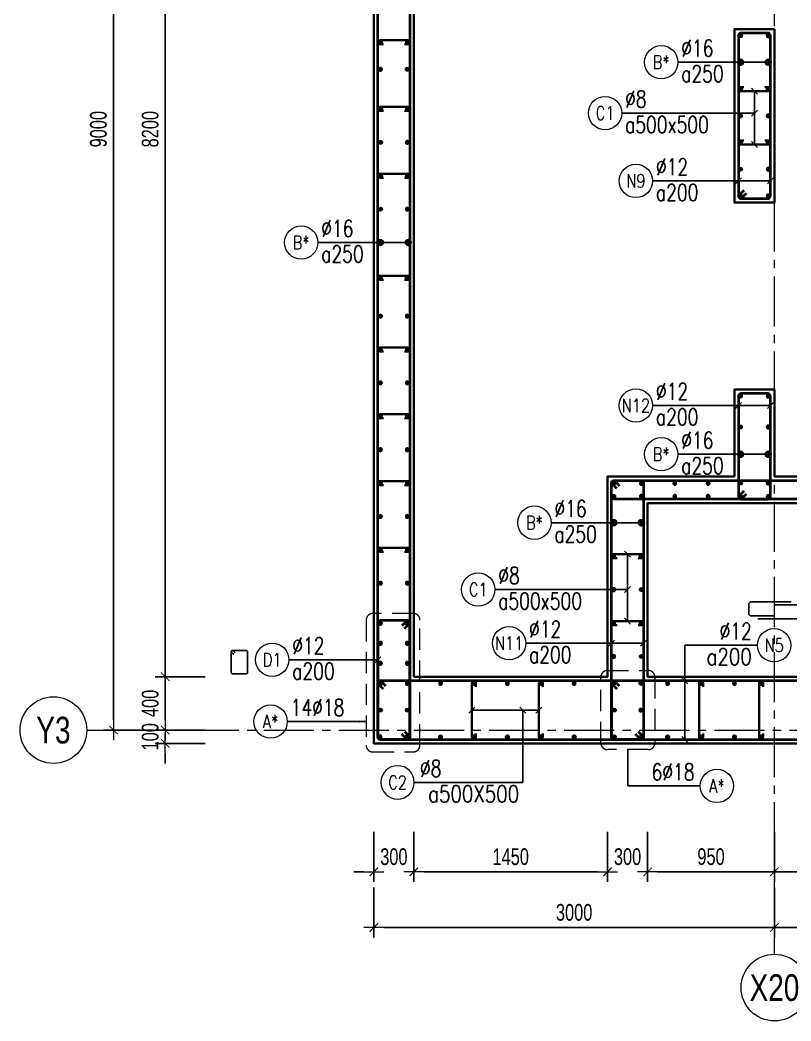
# Model space of a CAD drawing. Header units: millimetres. Extents: x 944027 to 981803, y -83026 to 82675.
# Drawn here: x 944230 to 950003, y 55399 to 62895 of the extents above; entities that cross this region are included whole.
import ezdxf
from ezdxf.enums import TextEntityAlignment as Align

# ---------------------------------------------------------------- set-up
doc = ezdxf.new("R2010")
doc.units = ezdxf.units.MM
doc.header["$MEASUREMENT"] = 0
for name, pattern in [('HIDDEN2', [4.7625, 3.175, -1.5875]), ('HT_Dim Grid$0$CENTER2', [1.125, 0.75, -0.125, 0.125, -0.125]), ('HT_Grid$0$CENTER2', [1.125, 0.75, -0.125, 0.125, -0.125])]:
    doc.linetypes.add(name, pattern=pattern)
doc.layers.get('0').update_dxf_attribs({"lineweight": 20})
doc.layers.get('Defpoints').update_dxf_attribs({"color": 151, "lineweight": 9})
for name, color, linetype, lineweight in [('HT_Dim Grid$0$NDC_S_AXIS', 5, 'HT_Dim Grid$0$CENTER2', 13), ('HT_Dim Grid$0$NDC_S_SYMBOL', 1, 'Continuous', 15), ('HT_Dim Grid$0$NDC_S_TEXT SYMBOL', 7, 'Continuous', 20), ('HT_Grid$0$NDC_S_AXIS', 5, 'HT_Grid$0$CENTER2', 13), ('KC-LEADER', 153, 'Continuous', 18), ('KC-THEP', 6, 'Continuous', 40), ('NDC_S_DIM', 1, 'Continuous', 15), ('NDC_S_HIDDEN', 8, 'HIDDEN2', 13), ('NDC_S_LEADER', 1, 'Continuous', 15), ('NDC_S_REBAR', 4, 'Continuous', 35), ('NDC_S_STIRRUP', 4, 'Continuous', 40), ('NDC_S_VN TEXT', 7, 'Continuous', 20), ('NDC_S_WALL', 6, 'Continuous', 35)]:
    doc.layers.add(name, color=color, linetype=linetype, lineweight=lineweight)
doc.layers.add('Leader', color=6, linetype='Continuous')
doc.layers.add('Ligature', color=1, linetype='Continuous')
doc.styles.add('HT_Dim Grid$0$NDC_ANNO', font='', dxfattribs={"width": 0.8})
doc.styles.add('NDC_ARIAL', font='arial.ttf', dxfattribs={"width": 0.85})
doc.styles.add('NDC_DIM', font='', dxfattribs={"width": 0.75})
doc.styles.add('NDC_EN TXT', font='romans.shx', dxfattribs={"width": 0.8})
doc.styles.get('HT_Dim Grid$0$NDC_ANNO').set_extended_font_data('Dotum')
doc.styles.get('NDC_DIM').set_extended_font_data('Dotum')
doc.dimstyles.new('NDC_1-50', dxfattribs={"dimscale": 50, "dimtxt": 2.5, "dimasz": 1, "dimexe": 1.5, "dimexo": 0, "dimgap": 0.8, "dimtad": 1, "dimdec": 0, "dimdsep": 46, "dimtxsty": 'NDC_ARIAL', "dimblk": 'DIMMARK', "dimcen": 49999.938995, "dimdle": 1.5, "dimclrd": 1, "dimclre": 1, "dimclrt": 3, "dimadec": 0, "dimazin": 0, "dimtfac": 1, "dimtdec": 0, "dimtix": 1, "dimtmove": 2, "dimatfit": 3, "dimfxl": 1, "dimarcsym": 0})
doc.dimstyles.new('NDC_dim_30', dxfattribs={"dimscale": 30, "dimtxt": 2.5, "dimasz": 1.5, "dimexe": 1.5, "dimexo": 2.5, "dimgap": 1, "dimtad": 1, "dimdec": 0, "dimzin": 0, "dimdsep": 46, "dimtxsty": 'NDC_DIM', "dimblk": 'DIMMARK', "dimcen": 0.09, "dimdle": 1.2, "dimclrd": 1, "dimclre": 1, "dimclrt": 3, "dimadec": 0, "dimazin": 0, "dimtfac": 1, "dimtdec": 0, "dimtix": 1, "dimtofl": 0, "dimtmove": 0, "dimatfit": 3, "dimfxl": 6, "dimfxlon": 1, "dimtolj": 1, "dimtzin": 0, "dimarcsym": 0})
doc.dimstyles.new('NDC_dim_50', dxfattribs={"dimscale": 50, "dimtxt": 2.5, "dimasz": 1.5, "dimexe": 1.5, "dimexo": 2.5, "dimgap": 1, "dimtad": 1, "dimdec": 0, "dimzin": 0, "dimdsep": 46, "dimtxsty": 'NDC_DIM', "dimblk": 'DIMMARK', "dimcen": 0.09, "dimdle": 1.2, "dimclrd": 1, "dimclre": 1, "dimclrt": 3, "dimadec": 0, "dimazin": 0, "dimtfac": 1, "dimtdec": 0, "dimtix": 1, "dimtofl": 0, "dimtmove": 0, "dimatfit": 3, "dimfxl": 6, "dimfxlon": 1, "dimtolj": 1, "dimtzin": 0, "dimarcsym": 0})

# ---------------------------------------------------------------- blocks, each defined once
blk = doc.blocks.new('THEP')
at = {"layer": 'KC-LEADER', "color": 6}
blk.add_circle((0, 0), 14, dxfattribs=at)
at = {"layer": 'KC-THEP'}
for p, q in [((-14, 0), (14, 0)), ((9.9, 9.9), (-9.9, -9.9)), ((-9.9, 9.9), (9.9, -9.9)), ((0, 14), (0, -14))]:
    blk.add_line(p, q, dxfattribs=at)
blk = doc.blocks.new('DIMMARK')
at = {"layer": 'NDC_S_DIM', "color": 1}
blk.add_line((-1.5, 0), (1, 0), dxfattribs=at)
at = {"layer": 'NDC_S_DIM', "color": 2, "const_width": 0.1}
blk.add_lwpolyline([(-0.424, -0.424), (0.424, 0.424)], dxfattribs=at)
blk = doc.blocks.new('*U13')
blk.add_circle((-2.5, 0), 2.5)
at = {"layer": 'NDC_S_VN TEXT', "color": 3, "style": 'NDC_EN TXT', "width": 0.75}
blk.add_attdef('DK1', (0.5, 0.85), '', height=2.5, dxfattribs=at)
at = {"layer": 'NDC_S_VN TEXT', "color": 7, "style": 'NDC_EN TXT', "width": 0.8}
blk.add_attdef('SH2', text='', height=2, dxfattribs=at).set_placement((-2.5, 0), align=Align.MIDDLE)
blk = doc.blocks.new('*U11')
blk.add_circle((-2.5, 0), 2.5)
at = {"layer": 'NDC_S_VN TEXT', "color": 3, "style": 'NDC_EN TXT', "width": 0.75}
for tag, p in [('DK1', (0.5, 0.85)), ('KC1', (0.5, -2.97))]:
    blk.add_attdef(tag, p, '', height=2.5, dxfattribs=at)
at = {"layer": 'NDC_S_VN TEXT', "color": 7, "style": 'NDC_EN TXT', "width": 0.8}
blk.add_attdef('SH2', text='', height=2, dxfattribs=at).set_placement((-2.5, 0), align=Align.MIDDLE)
blk = doc.blocks.new('*U124')
at = {"layer": 'KC-THEP', "rotation": 189.6685644363809}
blk.add_blockref('THEP', (-103.5, 0), dxfattribs=at)
at = {"layer": 'KC-THEP', "xscale": -1, "rotation": 170.331435563619}
blk.add_blockref('THEP', (103.5, 0), dxfattribs=at)
blk = doc.blocks.new('*U123')
at = {"layer": 'NDC_S_HIDDEN', "color": 0, "linetype": 'ByBlock', "lineweight": -2, "transparency": 16777216}
for p in [(0, 1200), (0, 1000), (0, 800), (0, 600), (0, 400), (0, 200), (0, 0)]:
    blk.add_blockref('*U124', p, dxfattribs=at)
blk = doc.blocks.new('*U12')
blk.add_circle((-2.5, 0), 2.5)
at = {"layer": 'NDC_S_VN TEXT', "color": 3, "style": 'NDC_EN TXT', "width": 0.75}
for tag, p in [('DK1', (0.5, 0.85)), ('KC1', (0.5, -2.97))]:
    blk.add_attdef(tag, p, '', height=2.5, dxfattribs=at)
at = {"layer": 'NDC_S_VN TEXT', "color": 7, "style": 'NDC_EN TXT', "width": 0.8}
blk.add_attdef('SH2', text='', height=2, dxfattribs=at).set_placement((-2.5, 0), align=Align.MIDDLE)
blk = doc.blocks.new('*U9')
blk.add_circle((2.5, 0), 2.5)
at = {"layer": 'NDC_S_VN TEXT', "color": 3, "style": 'NDC_EN TXT', "width": 0.75}
blk.add_attdef('DK2', text='', height=2.5, dxfattribs=at).set_placement((-0.85, 0.85), align=Align.RIGHT)
at = {"layer": 'NDC_S_VN TEXT', "color": 7, "style": 'NDC_EN TXT', "width": 0.8}
blk.add_attdef('SH3', text='', height=2, dxfattribs=at).set_placement((2.5, 0), align=Align.MIDDLE)
blk = doc.blocks.new('*D156')
at = {"layer": 'Defpoints', "color": 0, "transparency": 16777216}
for p in [(947179.3, 58398.7), (946879.3, 57898.7), (947179.3, 56516.4)]:
    blk.add_point(p, dxfattribs=at)
at = {"layer": 'NDC_S_DIM', "color": 1, "lineweight": -2, "transparency": 16777216}
for p, q in [((946879.3, 56816.4), (946879.3, 56441.4)), ((947179.3, 56816.4), (947179.3, 56441.4)), ((946804.3, 56516.4), (946729.3, 56516.4)), ((947254.3, 56516.4), (947329.3, 56516.4))]:
    blk.add_line(p, q, dxfattribs=at)
at = {"layer": 'NDC_S_DIM', "color": 1, "lineweight": -2, "transparency": 16777216, "xscale": 75, "yscale": 75, "zscale": 75}
blk.add_blockref('DIMMARK', (946879.3, 56516.4), dxfattribs=at)
at = {"layer": 'NDC_S_DIM', "color": 1, "lineweight": -2, "transparency": 16777216, "xscale": 75, "yscale": 75, "zscale": 75, "rotation": 180}
blk.add_blockref('DIMMARK', (947179.3, 56516.4), dxfattribs=at)
at = {"layer": 'NDC_S_DIM', "color": 3, "transparency": 16777216, "insert": (947029.3, 56629), "char_height": 125, "attachment_point": 5, "style": 'NDC_DIM'}
blk.add_mtext('\\A1;300', dxfattribs=at)
blk = doc.blocks.new('*D157')
at = {"layer": 'Defpoints', "color": 0, "ltscale": 200, "transparency": 16777216}
for p in [(947179.3, 58398.7), (948629.3, 58398.7), (948629.3, 56516.4)]:
    blk.add_point(p, dxfattribs=at)
at = {"layer": 'NDC_S_DIM', "color": 1, "lineweight": -2, "ltscale": 200, "transparency": 16777216}
for p, q in [((947179.3, 56816.4), (947179.3, 56441.4)), ((948629.3, 56816.4), (948629.3, 56441.4)), ((947254.3, 56516.4), (948554.3, 56516.4))]:
    blk.add_line(p, q, dxfattribs=at)
at = {"layer": 'NDC_S_DIM', "color": 1, "lineweight": -2, "ltscale": 200, "transparency": 16777216, "xscale": 75, "yscale": 75, "zscale": 75, "rotation": 180}
blk.add_blockref('DIMMARK', (947179.3, 56516.4), dxfattribs=at)
at = {"layer": 'NDC_S_DIM', "color": 1, "lineweight": -2, "ltscale": 200, "transparency": 16777216, "xscale": 75, "yscale": 75, "zscale": 75}
blk.add_blockref('DIMMARK', (948629.3, 56516.4), dxfattribs=at)
at = {"layer": 'NDC_S_DIM', "color": 3, "ltscale": 200, "transparency": 16777216, "insert": (947904.3, 56629), "char_height": 125, "attachment_point": 5, "style": 'NDC_DIM'}
blk.add_mtext('\\A1;1450', dxfattribs=at)
blk = doc.blocks.new('*D158')
at = {"layer": 'Defpoints', "color": 0, "ltscale": 200, "transparency": 16777216}
for p in [(948629.3, 58398.7), (948929.3, 58398.7), (948929.3, 56516.4)]:
    blk.add_point(p, dxfattribs=at)
at = {"layer": 'NDC_S_DIM', "color": 1, "lineweight": -2, "ltscale": 200, "transparency": 16777216}
for p, q in [((948629.3, 56816.4), (948629.3, 56441.4)), ((948929.3, 56816.4), (948929.3, 56441.4)), ((948554.3, 56516.4), (948479.3, 56516.4)), ((949004.3, 56516.4), (949079.3, 56516.4))]:
    blk.add_line(p, q, dxfattribs=at)
at = {"layer": 'NDC_S_DIM', "color": 1, "lineweight": -2, "ltscale": 200, "transparency": 16777216, "xscale": 75, "yscale": 75, "zscale": 75}
blk.add_blockref('DIMMARK', (948629.3, 56516.4), dxfattribs=at)
at = {"layer": 'NDC_S_DIM', "color": 1, "lineweight": -2, "ltscale": 200, "transparency": 16777216, "xscale": 75, "yscale": 75, "zscale": 75, "rotation": 180}
blk.add_blockref('DIMMARK', (948929.3, 56516.4), dxfattribs=at)
at = {"layer": 'NDC_S_DIM', "color": 3, "ltscale": 200, "transparency": 16777216, "insert": (948779.3, 56629), "char_height": 125, "attachment_point": 5, "style": 'NDC_DIM'}
blk.add_mtext('\\A1;300', dxfattribs=at)
blk = doc.blocks.new('*D159')
at = {"layer": 'Defpoints', "color": 0, "ltscale": 200, "transparency": 16777216}
for p in [(948929.3, 58398.7), (949879.3, 57356.9), (949879.3, 56516.4)]:
    blk.add_point(p, dxfattribs=at)
at = {"layer": 'NDC_S_DIM', "color": 1, "lineweight": -2, "ltscale": 200, "transparency": 16777216}
for p, q in [((948929.3, 56816.4), (948929.3, 56441.4)), ((949879.3, 56816.4), (949879.3, 56441.4)), ((949004.3, 56516.4), (949804.3, 56516.4))]:
    blk.add_line(p, q, dxfattribs=at)
at = {"layer": 'NDC_S_DIM', "color": 1, "lineweight": -2, "ltscale": 200, "transparency": 16777216, "xscale": 75, "yscale": 75, "zscale": 75, "rotation": 180}
blk.add_blockref('DIMMARK', (948929.3, 56516.4), dxfattribs=at)
at = {"layer": 'NDC_S_DIM', "color": 1, "lineweight": -2, "ltscale": 200, "transparency": 16777216, "xscale": 75, "yscale": 75, "zscale": 75}
blk.add_blockref('DIMMARK', (949879.3, 56516.4), dxfattribs=at)
at = {"layer": 'NDC_S_DIM', "color": 3, "ltscale": 200, "transparency": 16777216, "insert": (949404.3, 56629), "char_height": 125, "attachment_point": 5, "style": 'NDC_DIM'}
blk.add_mtext('\\A1;950', dxfattribs=at)
blk = doc.blocks.new('*D162')
at = {"layer": 'Defpoints', "color": 0, "ltscale": 200, "transparency": 16777216}
for p in [(946879.3, 57639.3), (949879.3, 57356.9), (949879.3, 56099.3)]:
    blk.add_point(p, dxfattribs=at)
at = {"layer": 'NDC_S_DIM', "color": 1, "lineweight": -2, "ltscale": 200, "transparency": 16777216}
for p, q in [((946879.3, 56399.3), (946879.3, 56024.3)), ((949879.3, 56399.3), (949879.3, 56024.3)), ((946954.3, 56099.3), (949804.3, 56099.3))]:
    blk.add_line(p, q, dxfattribs=at)
at = {"layer": 'NDC_S_DIM', "color": 1, "lineweight": -2, "ltscale": 200, "transparency": 16777216, "xscale": 75, "yscale": 75, "zscale": 75, "rotation": 180}
blk.add_blockref('DIMMARK', (946879.3, 56099.3), dxfattribs=at)
at = {"layer": 'NDC_S_DIM', "color": 1, "lineweight": -2, "ltscale": 200, "transparency": 16777216, "xscale": 75, "yscale": 75, "zscale": 75}
blk.add_blockref('DIMMARK', (949879.3, 56099.3), dxfattribs=at)
at = {"layer": 'NDC_S_DIM', "color": 3, "ltscale": 200, "transparency": 16777216, "insert": (948379.3, 56211.9), "char_height": 125, "attachment_point": 5, "style": 'NDC_DIM'}
blk.add_mtext('\\A1;3000', dxfattribs=at)
blk = doc.blocks.new('*D149')
at = {"layer": 'Defpoints', "color": 0, "ltscale": 200, "transparency": 16777216}
for p in [(945317.5, 57977.5), (948187, 57977.5), (948187, 57577.5)]:
    blk.add_point(p, dxfattribs=at)
at = {"layer": 'NDC_S_DIM', "color": 1, "lineweight": -2, "ltscale": 200, "transparency": 16777216}
for p, q in [((945617.5, 57977.5), (945242.5, 57977.5)), ((945317.5, 57652.5), (945317.5, 57902.5)), ((945617.5, 57577.5), (945242.5, 57577.5))]:
    blk.add_line(p, q, dxfattribs=at)
at = {"layer": 'NDC_S_DIM', "color": 1, "lineweight": -2, "ltscale": 200, "transparency": 16777216, "xscale": 75, "yscale": 75, "zscale": 75}
for p, rotation in [((945317.5, 57977.5), 90), ((945317.5, 57577.5), 270)]:
    blk.add_blockref('DIMMARK', p, dxfattribs=dict(at, rotation=rotation))
at = {"layer": 'NDC_S_DIM', "color": 3, "ltscale": 200, "transparency": 16777216, "insert": (945204.9, 57777.5), "char_height": 125, "attachment_point": 5, "rotation": 90, "style": 'NDC_DIM'}
blk.add_mtext('\\A1;400', dxfattribs=at)
blk = doc.blocks.new('*D150')
at = {"layer": 'Defpoints', "color": 0, "ltscale": 200, "transparency": 16777216}
for p in [(945317.5, 66177.5), (946879.3, 66177.5), (946879.3, 57977.5)]:
    blk.add_point(p, dxfattribs=at)
at = {"layer": 'NDC_S_DIM', "color": 1, "lineweight": -2, "ltscale": 200, "transparency": 16777216}
for p, q in [((945617.5, 66177.5), (945242.5, 66177.5)), ((945317.5, 58052.5), (945317.5, 66102.5)), ((945617.5, 57977.5), (945242.5, 57977.5))]:
    blk.add_line(p, q, dxfattribs=at)
at = {"layer": 'NDC_S_DIM', "color": 1, "lineweight": -2, "ltscale": 200, "transparency": 16777216, "xscale": 75, "yscale": 75, "zscale": 75}
for p, rotation in [((945317.5, 66177.5), 90), ((945317.5, 57977.5), 270)]:
    blk.add_blockref('DIMMARK', p, dxfattribs=dict(at, rotation=rotation))
at = {"layer": 'NDC_S_DIM', "color": 3, "ltscale": 200, "transparency": 16777216, "insert": (945204.9, 62077.5), "char_height": 125, "attachment_point": 5, "rotation": 90, "style": 'NDC_DIM'}
blk.add_mtext('\\A1;8200', dxfattribs=at)
blk = doc.blocks.new('*D152')
at = {"layer": 'Defpoints', "color": 0, "ltscale": 200, "transparency": 16777216}
for p in [(944929.9, 66577.5), (946879.3, 66577.5), (946879.3, 57577.5)]:
    blk.add_point(p, dxfattribs=at)
at = {"layer": 'NDC_S_DIM', "color": 1, "lineweight": -2, "ltscale": 200, "transparency": 16777216}
for p, q in [((945229.9, 66577.5), (944854.9, 66577.5)), ((944929.9, 57652.5), (944929.9, 66502.5)), ((945229.9, 57577.5), (944854.9, 57577.5))]:
    blk.add_line(p, q, dxfattribs=at)
at = {"layer": 'NDC_S_DIM', "color": 1, "lineweight": -2, "ltscale": 200, "transparency": 16777216, "xscale": 75, "yscale": 75, "zscale": 75}
for p, rotation in [((944929.9, 66577.5), 90), ((944929.9, 57577.5), 270)]:
    blk.add_blockref('DIMMARK', p, dxfattribs=dict(at, rotation=rotation))
at = {"layer": 'NDC_S_DIM', "color": 3, "ltscale": 200, "transparency": 16777216, "insert": (944817.3, 62077.5), "char_height": 125, "attachment_point": 5, "rotation": 90, "style": 'NDC_DIM'}
blk.add_mtext('\\A1;9000', dxfattribs=at)
blk = doc.blocks.new('*U21')
at = {"layer": 'HT_Dim Grid$0$NDC_S_SYMBOL'}
blk.add_line((0, 5), (0, 9), dxfattribs=at)
blk.add_circle((0, 0), 5, dxfattribs=at)
at = {"layer": 'HT_Dim Grid$0$NDC_S_TEXT SYMBOL', "color": 7, "style": 'HT_Dim Grid$0$NDC_ANNO', "width": 0.8}
blk.add_attdef('GRID', text='', height=4, dxfattribs=at).set_placement((0, 0), align=Align.MIDDLE)
blk = doc.blocks.new('*U22')
at = {"layer": 'HT_Dim Grid$0$NDC_S_SYMBOL'}
blk.add_line((5, 0), (9, 0), dxfattribs=at)
blk.add_circle((0, 0), 5, dxfattribs=at)
at = {"layer": 'HT_Dim Grid$0$NDC_S_TEXT SYMBOL', "color": 7, "style": 'HT_Dim Grid$0$NDC_ANNO', "width": 0.8}
blk.add_attdef('GRID', text='', height=4, rotation=270, dxfattribs=at).set_placement((0, 0), align=Align.MIDDLE)
blk = doc.blocks.new('*D137')
at = {"layer": 'Defpoints', "color": 0, "ltscale": 200, "transparency": 16777216}
for p in [(948187, 57577.5), (945317.5, 57477.5), (946879.3, 57477.5)]:
    blk.add_point(p, dxfattribs=at)
at = {"layer": 'NDC_S_DIM', "color": 1, "lineweight": -2, "ltscale": 200, "transparency": 16777216}
for p, q in [((945317.5, 57652.5), (945317.5, 57727.5)), ((945617.5, 57577.5), (945242.5, 57577.5)), ((945617.5, 57477.5), (945242.5, 57477.5)), ((945317.5, 57402.5), (945317.5, 57327.5))]:
    blk.add_line(p, q, dxfattribs=at)
at = {"layer": 'NDC_S_DIM', "color": 1, "lineweight": -2, "ltscale": 200, "transparency": 16777216, "xscale": 75, "yscale": 75, "zscale": 75}
for p, rotation in [((945317.5, 57577.5), 270), ((945317.5, 57477.5), 90)]:
    blk.add_blockref('DIMMARK', p, dxfattribs=dict(at, rotation=rotation))
at = {"layer": 'NDC_S_DIM', "color": 3, "ltscale": 200, "transparency": 16777216, "insert": (945204.9, 57527.5), "char_height": 125, "attachment_point": 5, "rotation": 90, "style": 'NDC_DIM'}
blk.add_mtext('\\A1;100', dxfattribs=at)
blk = doc.blocks.new('*D141')
at = {"layer": 'Defpoints', "color": 0, "ltscale": 200, "transparency": 16777216}
for p in [(952346.6, 57977.5), (949879.3, 57356.9), (952346.6, 56516.4)]:
    blk.add_point(p, dxfattribs=at)
at = {"layer": 'NDC_S_DIM', "color": 1, "lineweight": -2, "ltscale": 200, "transparency": 16777216}
for p, q in [((949879.3, 56816.4), (949879.3, 56441.4)), ((952346.6, 56816.4), (952346.6, 56441.4)), ((949954.3, 56516.4), (952271.6, 56516.4))]:
    blk.add_line(p, q, dxfattribs=at)
at = {"layer": 'NDC_S_DIM', "color": 1, "lineweight": -2, "ltscale": 200, "transparency": 16777216, "xscale": 75, "yscale": 75, "zscale": 75, "rotation": 180}
blk.add_blockref('DIMMARK', (949879.3, 56516.4), dxfattribs=at)
at = {"layer": 'NDC_S_DIM', "color": 1, "lineweight": -2, "ltscale": 200, "transparency": 16777216, "xscale": 75, "yscale": 75, "zscale": 75}
blk.add_blockref('DIMMARK', (952346.6, 56516.4), dxfattribs=at)
at = {"layer": 'NDC_S_DIM', "color": 3, "ltscale": 200, "transparency": 16777216, "insert": (951112.9, 56629), "char_height": 125, "attachment_point": 5, "style": 'NDC_DIM'}
blk.add_mtext('\\A1;2467', dxfattribs=at)
blk = doc.blocks.new('*D142')
at = {"layer": 'Defpoints', "color": 0, "ltscale": 200, "transparency": 16777216}
for p in [(958679.3, 57856.3), (949879.3, 57356.9), (958679.3, 56099.3)]:
    blk.add_point(p, dxfattribs=at)
at = {"layer": 'NDC_S_DIM', "color": 1, "lineweight": -2, "ltscale": 200, "transparency": 16777216}
for p, q in [((949879.3, 56399.3), (949879.3, 56024.3)), ((958679.3, 56399.3), (958679.3, 56024.3)), ((949954.3, 56099.3), (958604.3, 56099.3))]:
    blk.add_line(p, q, dxfattribs=at)
at = {"layer": 'NDC_S_DIM', "color": 1, "lineweight": -2, "ltscale": 200, "transparency": 16777216, "xscale": 75, "yscale": 75, "zscale": 75, "rotation": 180}
blk.add_blockref('DIMMARK', (949879.3, 56099.3), dxfattribs=at)
at = {"layer": 'NDC_S_DIM', "color": 1, "lineweight": -2, "ltscale": 200, "transparency": 16777216, "xscale": 75, "yscale": 75, "zscale": 75}
blk.add_blockref('DIMMARK', (958679.3, 56099.3), dxfattribs=at)
at = {"layer": 'NDC_S_DIM', "color": 3, "ltscale": 200, "transparency": 16777216, "insert": (954279.3, 56211.9), "char_height": 125, "attachment_point": 5, "style": 'NDC_DIM'}
blk.add_mtext('\\A1;8800', dxfattribs=at)
blk = doc.blocks.new('*U10')
blk.add_circle((2.5, 0), 2.5)
at = {"layer": 'NDC_S_VN TEXT', "color": 3, "style": 'NDC_EN TXT'}
for tag, width, p in [('DK2', 0.75, (-0.85, 0.85)), ('KC2', 0.8, (-0.85, -2.97))]:
    blk.add_attdef(tag, text='', height=2.5, dxfattribs=dict(at, width=width)).set_placement(p, align=Align.RIGHT)
at = {"layer": 'NDC_S_VN TEXT', "color": 7, "style": 'NDC_EN TXT', "width": 0.8}
blk.add_attdef('SH3', text='', height=2, dxfattribs=at).set_placement((2.5, 0), align=Align.MIDDLE)
blk = doc.blocks.new('A$C72321851')
at = {"layer": 'Ligature'}
for points in [[(-60.9, -129.3), (-60.9, 170.9, -0.414214), (-43.3, 188.5), (25.8, 188.5, -0.414214), (43.4, 170.9), (43.4, -4.3)], [(-39.7, -4.3), (-39.7, -179.5, 0.414214), (-22.1, -197.1), (47, -197.1, 0.414214), (64.6, -179.5), (64.6, 120.7)]]:
    blk.add_lwpolyline(points, format="xyb", dxfattribs=at)

msp = doc.modelspace()

# ---------------------------------------------------------------- linework, layer by layer
at = {"layer": 'HT_Grid$0$NDC_S_AXIS', "ltscale": 500}
for p, q in [((949879.3, 56099.3), (949879.3, 68254.4)), ((944929.9, 57577.5), (963696.9, 57577.5))]:
    msp.add_line(p, q, dxfattribs=at)
at = {"layer": 'Ligature'}
msp.add_lwpolyline([(945830.4, 58143.6), (945814.5, 58159.5, -0.668179), (945820.2, 58173.5), (945924.9, 58173.5, -0.414214), (945933, 58165.3), (945933, 58008.2, -0.414214), (945924.9, 58000), (945820.2, 58000, -0.414214), (945812.1, 58008.2), (945812.1, 58165.3, -0.668179), (945826, 58171.1), (945842, 58155.1)], format="xyb", dxfattribs=at)
at = {"layer": 'NDC_S_HIDDEN', "ltscale": 50}
for points in [[(946871.9, 57414.4), (947174.9, 57414.4, 0.414214), (947224.9, 57464.4), (947224.9, 58400.9, 0.414214), (947174.9, 58450.9), (946871.9, 58450.9, 0.414214), (946821.9, 58400.9), (946821.9, 57464.4, 0.414214)], [(948628.6, 58023.8), (948934.4, 58023.8, -0.414214), (948984.4, 57973.8), (948984.4, 57481.8, -0.414214), (948934.4, 57431.8), (948628.6, 57431.8, -0.414214), (948578.6, 57481.8), (948578.6, 57973.8, -0.414214)]]:
    msp.add_lwpolyline(points, format="xyb", close=True, dxfattribs=at)
at = {"layer": 'NDC_S_REBAR'}
for points in [[(946950.9, 62713.8), (946925.9, 62713.8, -1), (946925.9, 62743.8), (947132.9, 62743.8, -1), (947132.9, 62713.8), (947107.9, 62713.8)], [(949807.2, 62392.5), (949832.2, 62392.5, -1), (949832.2, 62362.5), (949625.2, 62362.5, -1), (949625.2, 62392.5), (949650.2, 62392.5)], [(946950.9, 62213.8), (946925.9, 62213.8, -1), (946925.9, 62243.8), (947132.9, 62243.8, -1), (947132.9, 62213.8), (947107.9, 62213.8)], [(949807.2, 61992.5), (949832.2, 61992.5, -1), (949832.2, 61962.5), (949625.2, 61962.5, -1), (949625.2, 61992.5), (949650.2, 61992.5)], [(946950.9, 61713.8), (946925.9, 61713.8, -1), (946925.9, 61743.8), (947132.9, 61743.8, -1), (947132.9, 61713.8), (947107.9, 61713.8)], [(946950.9, 60949.4), (946925.9, 60949.4, -1), (946925.9, 60979.4), (947132.9, 60979.4, -1), (947132.9, 60949.4), (947107.9, 60949.4)], [(946950.8, 60412.5), (946925.8, 60412.5, -1), (946925.8, 60442.5), (947132.9, 60442.5, -1), (947132.9, 60412.5), (947107.9, 60412.5)], [(946950.8, 59912.5), (946925.8, 59912.5, -1), (946925.8, 59942.5), (947132.9, 59942.5, -1), (947132.9, 59912.5), (947107.9, 59912.5)], [(946950.8, 59412.5), (946925.8, 59412.5, -1), (946925.8, 59442.5), (947132.9, 59442.5, -1), (947132.9, 59412.5), (947107.9, 59412.5)], [(946950.8, 58912.5), (946925.8, 58912.5, -1), (946925.8, 58942.5), (947132.9, 58942.5, -1), (947132.9, 58912.5), (947107.9, 58912.5)], [(948700.9, 58864.4), (948675.9, 58864.4, -1), (948675.9, 58894.4), (948883, 58894.4, -1), (948883, 58864.4), (948858, 58864.4)], [(948700.9, 58364.4), (948675.9, 58364.4, -1), (948675.9, 58394.4), (948883, 58394.4, -1), (948883, 58364.4), (948858, 58364.4)], [(947644.3, 57902.5), (947644.3, 57927.5, 1), (947614.3, 57927.5), (947614.3, 57527.5, 1), (947644.3, 57527.5), (947644.3, 57552.5)], [(948144.3, 57902.5), (948144.3, 57927.5, 1), (948114.3, 57927.5), (948114.3, 57527.5, 1), (948144.3, 57527.5), (948144.3, 57552.5)], [(949344.3, 57902.5), (949344.3, 57927.5, 1), (949314.3, 57927.5), (949314.3, 57527.5, 1), (949344.3, 57527.5), (949344.3, 57552.5)], [(949794.4, 57902.5), (949794.4, 57927.5, 1), (949764.4, 57927.5), (949764.4, 57527.5, 1), (949794.4, 57527.5), (949794.4, 57552.5)]]:
    msp.add_lwpolyline(points, format="xyb", dxfattribs=at)
at = {"layer": 'NDC_S_STIRRUP'}
for points in [[(947109.3, 57567.5), (947149.3, 57527.5, -0.414214), (947129.3, 57507.5), (946929.3, 57507.5, -0.414214), (946909.3, 57527.5), (946909.3, 66627.5, -0.414214), (946929.3, 66647.5), (947129.3, 66647.5, -0.414214), (947149.3, 66627.5), (947149.3, 57527.5, -0.414214), (947129.3, 57507.5), (947089.3, 57547.5)], [(949649.3, 61617.5), (949609.3, 61577.5, 0.414214), (949629.3, 61557.5), (949829.3, 61557.5, 0.414214), (949849.3, 61577.5), (949849.3, 62777.5, 0.414214), (949829.3, 62797.5), (949629.3, 62797.5, 0.414214), (949609.3, 62777.5), (949609.3, 61577.5, 0.414214), (949629.3, 61557.5), (949669.3, 61597.5)], [(949649.3, 59367.5), (949609.3, 59327.5, 0.414214), (949629.3, 59307.5), (949829.3, 59307.5, 0.414214), (949849.3, 59327.5), (949849.3, 60077.5, 0.414214), (949829.3, 60097.5), (949629.3, 60097.5, 0.414214), (949609.3, 60077.5), (949609.3, 59327.5, 0.414214), (949629.3, 59307.5), (949669.3, 59347.5)], [(948859.3, 57567.5), (948899.3, 57527.5, -0.414214), (948879.3, 57507.5), (948679.3, 57507.5, -0.414214), (948659.3, 57527.5), (948659.3, 59427.5, -0.414214), (948679.3, 59447.5), (948879.3, 59447.5, -0.414214), (948899.3, 59427.5), (948899.3, 57527.5, -0.414214), (948879.3, 57507.5), (948839.3, 57547.5)], [(948699.3, 59386.6), (948659.3, 59426.6, -0.414214), (948679.3, 59446.6), (952829.3, 59446.6, -0.414214), (952849.3, 59426.6), (952849.3, 59327.5, -0.414214), (952829.3, 59307.5), (948679.3, 59307.5, -0.414214), (948659.3, 59327.5), (948659.3, 59426.6, -0.414214), (948679.3, 59446.6), (948719.3, 59406.6)], [(947109.4, 58337.5), (947149.4, 58377.5, 0.414214), (947129.4, 58397.5), (946929.4, 58397.5, 0.414214), (946909.4, 58377.5), (946909.3, 57527.5, 0.414214), (946929.3, 57507.5), (947129.3, 57507.5, 0.414214), (947149.3, 57527.5), (947149.4, 58377.5, 0.414214), (947129.4, 58397.5), (947089.4, 58357.5)], [(946969.3, 57907.5), (946929.3, 57947.5, 0.414214), (946909.3, 57927.5), (946909.3, 57527.5, 0.414214), (946929.3, 57507.5), (951504.3, 57507.5, 0.414214), (951524.3, 57527.5), (951524.3, 57927.5, 0.414214), (951504.3, 57947.5), (946929.3, 57947.5, 0.414214), (946909.3, 57927.5), (946949.3, 57887.5)], [(948719.3, 57907.5), (948679.3, 57947.5, 0.414214), (948659.3, 57927.5), (948659.3, 57527.5, 0.414214), (948679.3, 57507.5), (951504.3, 57507.5, 0.414214), (951524.3, 57527.5), (951524.3, 57927.5, 0.414214), (951504.3, 57947.5), (948679.3, 57947.5, 0.414214), (948659.3, 57927.5), (948699.3, 57887.5)]]:
    msp.add_lwpolyline(points, format="xyb", dxfattribs=at)
at = {"layer": 'NDC_S_WALL'}
for points in [[(947279.3, 64877.5), (947279.3, 65177.5), (947179.3, 65177.5), (947179.3, 66677.5), (946879.3, 66677.5), (946879.3, 57477.5), (951554.3, 57477.5), (951554.3, 57977.5), (948929.3, 57977.5), (948929.3, 59277.5), (952579.3, 59277.5), (952579.3, 57977.5), (952354.3, 57977.5), (952354.3, 57477.5), (956779.3, 57477.5)], [(952579.3, 64877.5), (952579.3, 59477.5), (949879.3, 59477.5), (949879.3, 60127.5), (949579.3, 60127.5), (949579.3, 59477.5), (948629.3, 59477.5), (948629.3, 57977.5), (947179.3, 57977.5), (947179.3, 64877.5)]]:
    msp.add_lwpolyline(points, dxfattribs=at)
msp.add_lwpolyline([(949879.3, 62827.5), (949879.3, 61527.5), (949579.3, 61527.5), (949579.3, 62827.5)], close=True, dxfattribs=at)

# ---------------------------------------------------------------- block references
at = {"layer": 'HT_Dim Grid$0$NDC_S_AXIS'}
ref = msp.add_blockref('*U22', (944479.9, 57577.5), dxfattribs=dict(at, xscale=50, yscale=50, zscale=150))
ref.add_attrib('GRID', 'Y3', dxfattribs={"layer": 'HT_Dim Grid$0$NDC_S_TEXT SYMBOL', "color": 7, "height": 200, "style": 'HT_Dim Grid$0$NDC_ANNO', "width": 0.8}).set_placement((944479.9, 57577.5), align=Align.MIDDLE)
at = {"layer": 'HT_Dim Grid$0$NDC_S_AXIS', "xscale": 50, "yscale": 50, "zscale": 50}
msp.add_blockref('*U21', (949879.3, 55649.3), dxfattribs=at).add_auto_attribs({'GRID': 'X20'})
at = {"layer": 'KC-THEP'}
for p, rotation in [((946929.3, 62728.8), 189.6685644363809), ((947129.3, 62526), 189.6685644363809), ((946929.3, 62228.8), 189.6685644363809), ((946929.3, 61978.8), 189.6685644363809), ((946929.3, 61728.8), 189.6685644363809), ((946929.3, 61478.8), 189.6685644363809), ((946929.3, 61228.8), 189.6685644363809), ((947129.3, 60964.7), 189.6685644363809), ((949625.2, 60077.5), 189.6685644363809), ((949625.2, 59847.3), 189.6685644363809), ((949625.2, 59641.6), 189.6685644363809), ((948675.8, 59425.7), 189.6685644363809), ((949625.2, 59427.1), 189.6685644363809), ((948675.8, 59328.2), 189.6685644363809), ((949625.2, 59327.5), 189.6685644363809), ((948882.8, 59129.4), 9.66856443638095), ((948882.8, 58879.4), 9.66856443638095), ((948882.8, 58629.4), 9.66856443638095), ((948882.8, 58379.4), 9.66856443638095), ((948882.8, 58129.4), 9.66856443638095), ((948676.5, 57927.5), 189.6685644363809), ((948880.1, 57928.1), 189.6685644363809), ((946929.3, 57727.5), 9.668564436380946), ((946929.3, 57727.5), 9.668564436380946), ((947129.3, 57727.5), 9.668564436380946), ((947129.3, 57727.5), 9.668564436380946), ((948680, 57727.5), 189.6685644363809), ((947129.3, 57527.5), 189.6685644363809), ((947129.3, 57527.5), 189.6685644363809), ((947379.3, 57527.5), 189.6685644363809), ((947379.3, 57527.5), 189.6685644363809), ((947629.3, 57527.5), 189.6685644363809), ((947629.3, 57527.5), 189.6685644363809), ((947879.3, 57527.5), 189.6685644363809), ((947879.3, 57527.5), 189.6685644363809), ((948129.3, 57527.5), 189.6685644363809), ((948129.3, 57527.5), 189.6685644363809), ((948379.3, 57527.5), 189.6685644363809), ((948379.3, 57527.5), 189.6685644363809), ((948680, 57527.5), 189.6685644363809), ((948883.6, 57528.1), 189.6685644363809), ((949079.3, 57527.5), 189.6685644363809), ((949329.3, 57527.5), 189.6685644363809), ((949579.3, 57527.5), 189.6685644363809), ((949779.4, 57527.5), 189.6685644363809)]:
    msp.add_blockref('THEP', p, dxfattribs=dict(at, rotation=rotation))
at = {"layer": 'KC-THEP', "xscale": -1}
for p, rotation in [((947129.3, 62729.1), 350.3314355636191), ((946929.3, 62525.7), 350.3314355636191), ((947129.3, 62229.1), 350.3314355636191), ((947129.3, 61979.1), 350.3314355636191), ((947129.3, 61729.1), 350.3314355636191), ((947129.3, 61479.1), 350.3314355636191), ((947129.3, 61229.1), 350.3314355636191), ((946929.3, 60964.4), 350.3314355636191), ((946929.3, 60677.5), 350.3314355636191), ((947129.3, 60677.5), 350.3314355636191), ((946929.3, 60427.5), 350.3314355636191), ((947129.3, 60427.5), 350.3314355636191), ((946929.3, 60177.5), 350.3314355636191), ((947129.3, 60177.5), 350.3314355636191), ((949832.2, 60077.5), 170.331435563619), ((946929.3, 59927.5), 350.3314355636191), ((947129.3, 59927.5), 350.3314355636191), ((949832.2, 59847.3), 170.331435563619), ((946929.3, 59677.5), 350.3314355636191), ((947129.3, 59677.5), 350.3314355636191), ((949832.2, 59641.6), 170.331435563619), ((946929.3, 59427.5), 350.3314355636191), ((947129.3, 59427.5), 350.3314355636191), ((948882.8, 59425.7), 170.331435563619), ((949132.8, 59425.7), 170.331435563619), ((949382.8, 59425.7), 170.331435563619), ((949832.2, 59427.1), 170.331435563619), ((948882.8, 59328.2), 170.331435563619), ((949132.8, 59328.2), 170.331435563619), ((949382.8, 59328.2), 170.331435563619), ((949832.2, 59327.5), 170.331435563619), ((946929.3, 59177.5), 350.3314355636191), ((947129.3, 59177.5), 350.3314355636191), ((948675.8, 59129.4), 350.3314355636191), ((946929.3, 58927.5), 350.3314355636191), ((947129.3, 58927.5), 350.3314355636191), ((948675.8, 58879.4), 350.3314355636191), ((946929.3, 58677.5), 350.3314355636191), ((947129.3, 58677.5), 350.3314355636191), ((948675.8, 58629.4), 350.3314355636191), ((946929.3, 58377.5), 350.3314355636191), ((947129.3, 58377.5), 350.3314355636191), ((948675.8, 58379.4), 350.3314355636191), ((946929.3, 58227.5), 350.3314355636191), ((947129.3, 58227.5), 350.3314355636191), ((946929.3, 58077.5), 350.3314355636191), ((947129.3, 58077.5), 350.3314355636191), ((948675.8, 58129.4), 350.3314355636191), ((946929.3, 57927.5), 350.3314355636191), ((946929.3, 57927.5), 350.3314355636191), ((947129.3, 57927.5), 350.3314355636191), ((947129.3, 57927.5), 350.3314355636191), ((947379.3, 57927.5), 350.3314355636191), ((947379.3, 57927.5), 350.3314355636191), ((947629.3, 57927.5), 350.3314355636191), ((947629.3, 57927.5), 350.3314355636191), ((947879.3, 57927.5), 350.3314355636191), ((947879.3, 57927.5), 350.3314355636191), ((948129.3, 57927.5), 350.3314355636191), ((948129.3, 57927.5), 350.3314355636191), ((948379.3, 57927.5), 350.3314355636191), ((948379.3, 57927.5), 350.3314355636191), ((949079.3, 57927.5), 350.3314355636191), ((949329.3, 57927.5), 350.3314355636191), ((949579.3, 57927.5), 350.3314355636191), ((949779.4, 57927.5), 350.3314355636191), ((948878.6, 57727.5), 170.3314355632554), ((946925.8, 57527.5), 350.3314355636191), ((946925.8, 57527.5), 350.3314355636191)]:
    msp.add_blockref('THEP', p, dxfattribs=dict(at, rotation=rotation))
at = {"layer": 'Leader', "xscale": -1, "rotation": 270.0000000000001}
msp.add_blockref('A$C72321851', (949884.3, 58472.4), dxfattribs=at)
at = {"layer": 'NDC_S_HIDDEN'}
msp.add_blockref('*U123', (949728.7, 61577.5), dxfattribs=at)
at = {"layer": 'NDC_S_VN TEXT', "xscale": 50, "yscale": 50, "zscale": 50}
for name, p, values in [('*U11', (949156.3, 62579), {'SH2': 'B*', 'DK1': '%%C16', 'KC1': 'a250'}), ('*U12', (948736, 62198.2), {'SH2': 'C1', 'DK1': '%%c8', 'KC1': 'a500x500'}), ('*U11', (948966.9, 61689.8), {'SH2': 'N9', 'DK1': '%%C12', 'KC1': 'a200'}), ('*U11', (946460.4, 61228.8), {'SH2': 'B*', 'DK1': '%%C16', 'KC1': 'a250'}), ('*U11', (948966.9, 60008.5), {'SH2': 'N12', 'DK1': '%%C12', 'KC1': 'a200'}), ('*U11', (949156.3, 59643.1), {'SH2': 'B*', 'DK1': '%%C16', 'KC1': 'a250'}), ('*U11', (948206.8, 59130.9), {'SH2': 'B*', 'DK1': '%%C16', 'KC1': 'a250'}), ('*U12', (947786.1, 58630), {'SH2': 'C1', 'DK1': '%%c8', 'KC1': 'a500x500'}), ('*U11', (948016.9, 58227.7), {'SH2': 'N11', 'DK1': '%%C12', 'KC1': 'a200'}), ('*U10', (949751.9, 58212.8), {'SH3': 'N5', 'DK2': '%%C12', 'KC2': 'a200'}), ('*U11', (946243.4, 58104.6), {'SH2': 'D1', 'DK1': '%%C12', 'KC1': 'a200'}), ('*U13', (946231.6, 57641.7), {'SH2': 'A*', 'DK1': '14%%C18'}), ('*U9', (949323.4, 57159.2), {'SH3': 'A*', 'DK2': '6%%C18'})]:
    msp.add_blockref(name, p, dxfattribs=at).add_auto_attribs(values)
at = {"layer": 'NDC_S_VN TEXT'}
ref = msp.add_blockref('*U10', (947182, 57186.2), dxfattribs=dict(at, xscale=-50, yscale=50, zscale=50))
ref.add_attrib('SH3', 'C2', dxfattribs={"color": 7, "height": 100, "style": 'NDC_EN TXT', "width": 0.8}).set_placement((947057, 57186.2), align=Align.MIDDLE)
ref.add_attrib('DK2', '%%c8', dxfattribs={"color": 3, "height": 125, "style": 'NDC_EN TXT', "width": 0.75}).set_placement((947385.3, 57228.5), align=Align.RIGHT)
ref.add_attrib('KC2', 'a500X500', dxfattribs={"color": 3, "height": 125, "style": 'NDC_EN TXT', "width": 0.8}).set_placement((947967.4, 57037.6), align=Align.RIGHT)

# ---------------------------------------------------------------- dimensions: what is measured, and where the dimension line sits
at = {"layer": 'NDC_S_DIM', "ltscale": 200}
for base, p1, p2, picture, middle in [((944929.9, 66577.5), (946879.3, 57577.5), (946879.3, 66577.5), '*D152', (944817.3, 62077.5)), ((945317.5, 57977.5), (948187, 57577.5), (948187, 57977.5), '*D149', (945204.9, 57777.5))]:
    dim = msp.add_linear_dim(base=base, p1=p1, p2=p2, angle=90, dimstyle='NDC_dim_50', dxfattribs=at)
    dim.commit()
    dim.dimension.update_dxf_attribs({"geometry": picture, "text_midpoint": middle})
for base, p1, p2, picture, middle in [((945317.5, 66177.5), (946879.3, 57977.5), (946879.3, 66177.5), '*D150', (945204.9, 62077.5)), ((945317.5, 57477.5), (948187, 57577.5), (946879.3, 57477.5), '*D137', (945204.9, 57527.5))]:
    dim = msp.add_linear_dim(base=base, p1=p1, p2=p2, angle=90, dimstyle='NDC_dim_50', override={"dimtmove": 1}, dxfattribs=at)
    dim.commit()
    dim.dimension.update_dxf_attribs({"geometry": picture, "text_midpoint": middle})
at = {"layer": 'NDC_S_DIM'}
dim = msp.add_linear_dim(base=(947179.3, 56516.4), p1=(946879.3, 57898.7), p2=(947179.3, 58398.7), dimstyle='NDC_dim_50', dxfattribs=at)
dim.commit()
dim.dimension.update_dxf_attribs({"geometry": '*D156', "text_midpoint": (947029.3, 56629)})
at = {"layer": 'NDC_S_DIM', "ltscale": 200}
for base, p1, p2, picture, middle in [((948629.3, 56516.4), (947179.3, 58398.7), (948629.3, 58398.7), '*D157', (947904.3, 56629)), ((948929.3, 56516.4), (948629.3, 58398.7), (948929.3, 58398.7), '*D158', (948779.3, 56629)), ((949879.3, 56516.4), (948929.3, 58398.7), (949879.3, 57356.9), '*D159', (949404.3, 56629)), ((952346.6, 56516.4), (949879.3, 57356.9), (952346.6, 57977.5), '*D141', (951112.9, 56629)), ((958679.3, 56099.3), (949879.3, 57356.9), (958679.3, 57856.3), '*D142', (954279.3, 56211.9)), ((949879.3, 56099.3), (946879.3, 57639.3), (949879.3, 57356.9), '*D162', (948379.3, 56211.9))]:
    dim = msp.add_linear_dim(base=base, p1=p1, p2=p2, dimstyle='NDC_dim_50', override={"dimtmove": 1}, dxfattribs=at)
    dim.commit()
    dim.dimension.update_dxf_attribs({"geometry": picture, "text_midpoint": middle})

# ---------------------------------------------------------------- leaders
at = {"layer": 'NDC_S_LEADER'}
for points, override in [([(949832.2, 62579), (949156.3, 62579)], {"dimtad": 0, "dimldrblk": 'Origin'}), ([(949625.2, 62579), (949156.3, 62579)], {"dimtad": 0, "dimldrblk": 'Origin'}), ([(949729.3, 62362.5), (949728.7, 61962.5)], {"dimtad": 0, "dimldrblk": 'Oblique'}), ([(949729.3, 61962.5), (949729.3, 62362.5)], {"dimtad": 0, "dimldrblk": 'Oblique'}), ([(949729.3, 62198.2), (948736, 62198.2)], {"dimtad": 0, "dimldrblk": 'Oblique'}), ([(949849.3, 61689.7), (948966.9, 61689.7)], {"dimtad": 0, "dimldrblk": 'Oblique'}), ([(949609.3, 61689.7), (948966.9, 61689.7)], {"dimtad": 0, "dimldrblk": 'Oblique'}), ([(947136.4, 61228.8), (946460.4, 61228.8)], {"dimtad": 0, "dimldrblk": 'Origin'}), ([(946929.3, 61228.8), (946460.4, 61228.8)], {"dimtad": 0, "dimldrblk": 'Origin'}), ([(949849.3, 60008.3), (948966.9, 60008.3)], {"dimtad": 0, "dimldrblk": 'Oblique'}), ([(949609.3, 60008.3), (948966.9, 60008.3)], {"dimtad": 0, "dimldrblk": 'Oblique'}), ([(949832.2, 59643.1), (949156.3, 59643.1)], {"dimtad": 0, "dimldrblk": 'Origin'}), ([(949625.2, 59643.1), (949156.3, 59643.1)], {"dimtad": 0, "dimldrblk": 'Origin'}), ([(948882.8, 59130.9), (948206.8, 59130.9)], {"dimtad": 0, "dimldrblk": 'Origin'}), ([(948675.8, 59130.9), (948206.8, 59130.9)], {"dimtad": 0, "dimldrblk": 'Origin'}), ([(948779.4, 58894.4), (948778.9, 58394.4)], {"dimtad": 0, "dimldrblk": 'Oblique'}), ([(948779.4, 58394.4), (948779.4, 58894.4)], {"dimtad": 0, "dimldrblk": 'Oblique'}), ([(948779.4, 58630), (947786.1, 58630)], {"dimtad": 0, "dimldrblk": 'Oblique'}), ([(948899.3, 58227.5), (948016.9, 58227.5)], {"dimtad": 0, "dimldrblk": 'Oblique'}), ([(948659.3, 58227.5), (948016.9, 58227.5)], {"dimtad": 0, "dimldrblk": 'Oblique'}), ([(949207.2, 57507.5), (949207.2, 58212.6), (949751.9, 58212.6)], {"dimtad": 0, "dimldrblk": 'Oblique'}), ([(949207.2, 57947.5), (949207.2, 58212.6), (949751.9, 58212.6)], {"dimtad": 0, "dimldrblk": 'Oblique'}), ([(946909.3, 58104.6), (946241.3, 58104.6)], {"dimtad": 0, "dimldrblk": 'Oblique'}), ([(947994.9, 57727.5), (947994.9, 57186.2), (947182, 57186.2)], {"dimtad": 0, "dimldrblk": 'Oblique'}), ([(947614.3, 57727.5), (948114.3, 57727.5)], {"dimtad": 0, "dimldrblk": 'Oblique'}), ([(948114.3, 57727.5), (947614.3, 57727.5)], {"dimtad": 0, "dimldrblk": 'Oblique'}), ([(948781.5, 57431.8), (948781.5, 57159.2), (949323.4, 57159.2)], {"dimtad": 0})]:
    msp.add_leader(points, dimstyle='NDC_dim_30', override=override, dxfattribs=at)
msp.add_leader([(946819.7, 57641.7), (946231.6, 57641.7)], dimstyle='NDC_1-50', dxfattribs=at)

doc.saveas('drawing.dxf')
